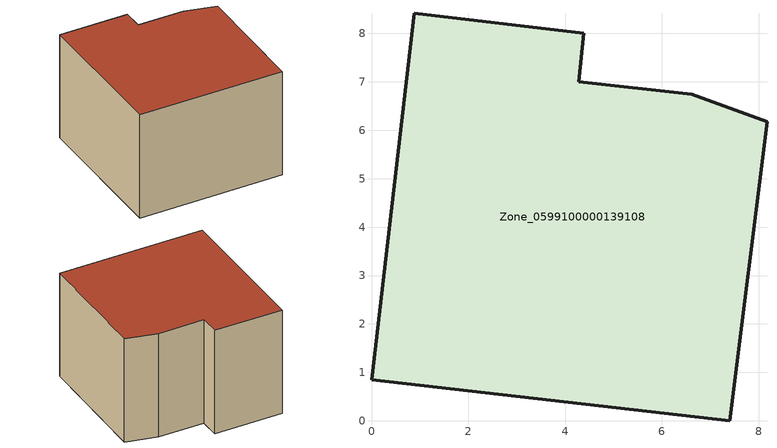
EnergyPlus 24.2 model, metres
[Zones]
Zone_0599100000139108
 floor ground (C_G): 8.17,6.18 7.4,0 0,0.85 0.88,8.42 4.39,8.01 4.28,7.01 6.62,6.74 z0
 wall outside (C_F): 0.88,8.42 0,0.85 7.4,0 8.17,6.18 6.62,6.74 4.28,7.01 4.39,8.01 0.88,8.42 z0:5.66
 roof outside (C_R): 7.4,0 8.17,6.18 6.62,6.74 4.28,7.01 4.39,8.01 0.88,8.42 0,0.85 z5.66
[BUILDING]
Pand.0599100000139108: North Axis=0; Terrain=City; Loads Convergence Tolerance Value=0.04; Temperature Convergence Tolerance Value=0.4; Solar Distribution=FullExterior; Maximum Number of Warmup Days=25; Minimum Number of Warmup Days=1
[Site:Location]
Rotterdam.The.Hague.AP_ZH_NLD Design_Conditions: Latitude=51.96; Longitude=4.45; Time Zone=1; Elevation=-4.5
[SITE:GROUNDTEMPERATURE:BUILDINGSURFACE]
18, 18, 18, 18, 18, 18, 18, 18, 18, 18, 18, 18
[MATERIAL] Thermal Absorptance=0.9; Solar Absorptance=0.7; Visible Absorptance=0.7
Name | Roughness | Thickness | Conductivity | Density | Specific Heat
G.TC.1975-1991 | MediumSmooth | 0.15 | 0.288461 | 540 | 1210
F.TC.1975-1991 | Rough | 0.3 | 0.230769 | 1920 | 840
R.TC.1975-1991 | MediumRough | 0.2 | 0.153846 | 1500 | 1000
[CONSTRUCTION]
C_G: G.TC.1975-1991
C_F: F.TC.1975-1991
C_R: R.TC.1975-1991
[ZONE]
Zone_0599100000139108: Type=1; Multiplier=1; Ceiling Height=Autocalculate; Volume=Autocalculate; Floor Area=autocalculate; Part of Total Floor Area=Yes
[ZONEINFILTRATION:DESIGNFLOWRATE]
Infil_Zone_0599100000139108: Zone or ZoneList or Space or SpaceList=Zone_0599100000139108; Schedule=AlwaysOn; Design Flow Rate Calculation Method=Flow/Area; Flow Rate per Floor Area=0.003; Constant Term Coefficient=1; Temperature Term Coefficient=0; Velocity Term Coefficient=0; Velocity Squared Term Coefficient=0
[HVACTEMPLATE:ZONE:IDEALLOADSAIRSYSTEM]
Zone_0599100000139108: Maximum Heating Supply Air Temperature=50; Minimum Cooling Supply Air Temperature=13; Maximum Heating Supply Air Humidity Ratio=0.0156; Minimum Cooling Supply Air Humidity Ratio=0.0077; Heating Limit=NoLimit; Cooling Limit=NoLimit; Dehumidification Control Type=ConstantSensibleHeatRatio; Cooling Sensible Heat Ratio=0.7; Dehumidification Setpoint=60; Humidification Control Type=None; Humidification Setpoint=30; Outdoor Air Method=None; Outdoor Air Flow Rate per Person=0.00944; Outdoor Air Flow Rate per Zone Floor Area=0; Outdoor Air Flow Rate per Zone=0; Demand Controlled Ventilation Type=None; Outdoor Air Economizer Type=NoEconomizer; Heat Recovery Type=None; Sensible Heat Recovery Effectiveness=0.7; Latent Heat Recovery Effectiveness=0.65
[ZONECONTROL:THERMOSTAT]
ThermostatControl_Zone_0599100000139108: Zone or ZoneList=Zone_0599100000139108; Control Type Schedule=DualSetpointControlType; Control 1=Thermostat_Zone_0599100000139108; Temperature Difference Between Cutout And Setpoint=0
[THERMOSTATSETPOINT:DUALSETPOINT]
Thermostat_Zone_0599100000139108: Heating Setpoint Temperature Schedule=HeatingSetpoint_Zone_0599100000139108; Cooling Setpoint Temperature Schedule=CoolingSetpoint_Zone_0599100000139108
[SCHEDULE:COMPACT]
HeatingSetpoint_Zone_0599100000139108: Through: 12/31, For: AllDays, Until: 24:00, 21
CoolingSetpoint_Zone_0599100000139108: Through: 12/31, For: AllDays, Until: 24:00, 24
DualSetpointControlType: Through: 12/31, For: AllDays, Until: 24:00, 4
AlwaysOn: Through: 12/31, For: AllDays, Until: 24:00, 1
